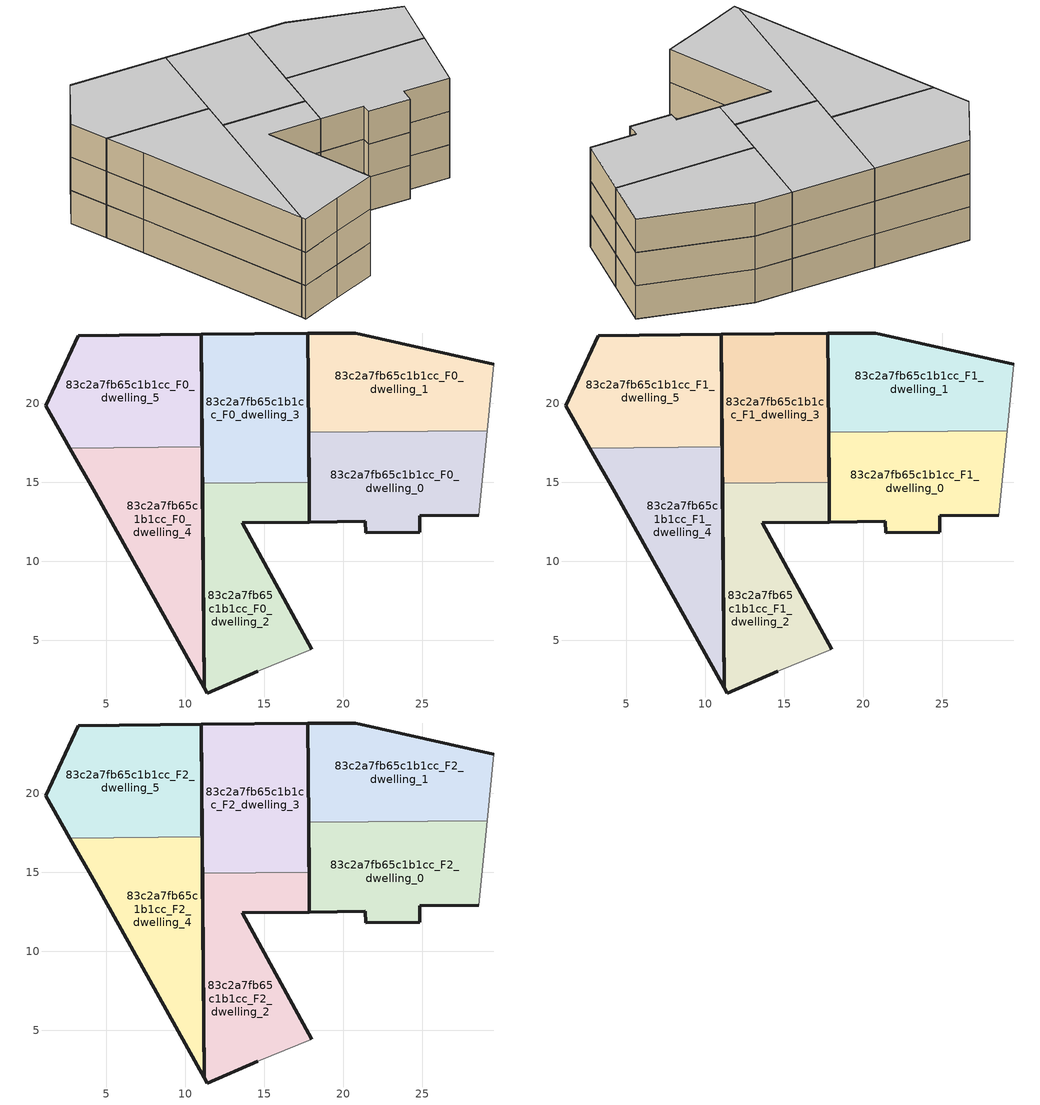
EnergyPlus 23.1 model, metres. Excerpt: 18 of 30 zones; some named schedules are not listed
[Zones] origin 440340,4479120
83c2a7fb65c1b1cc_F0_dwelling_0
 floor ground (EU_floor_Construction): 28.56,12.92 29.1,18.28 17.8,18.17 17.85,12.49 21.39,12.54 21.43,11.82 24.82,11.84 24.82,12.88 z0
 wall outside (EU_wall_Construction): 28.56,12.92 24.82,12.88 24.82,11.84 21.43,11.82 21.39,12.54 17.85,12.49 17.8,18.17 z0:3
 wall to 83c2a7fb65c1b1cc_F0_dwelling_1 (EU_wall_Construction): 17.8,18.17 29.1,18.28 z0:3
 wall adiabatic (EU_wall_Construction): 29.1,18.28 28.56,12.92 z0:3
83c2a7fb65c1b1cc_F0_dwelling_1
 floor ground (EU_floor_Construction): 29.1,18.28 29.52,22.47 20.77,24.45 17.74,24.42 17.8,18.17 z0
 wall outside (EU_wall_Construction): 17.8,18.17 17.74,24.42 20.77,24.45 29.52,22.47 z0:3
 wall adiabatic (EU_wall_Construction): 29.52,22.47 29.1,18.28 z0:3
83c2a7fb65c1b1cc_F0_dwelling_2
 floor ground (EU_floor_Construction): 18,4.45 13.59,12.43 17.85,12.49 17.83,14.99 11.09,14.93 11.21,1.99 11.39,1.67 14.59,3.05 z0
 wall outside (EU_wall_Construction): 17.83,14.99 17.85,12.49 13.59,12.43 18,4.45 / 14.59,3.05 11.39,1.67 11.21,1.99 11.09,14.93 z0:3
 wall to 83c2a7fb65c1b1cc_F0_dwelling_3 (EU_wall_Construction): 11.09,14.93 17.83,14.99 z0:3
 wall adiabatic (EU_wall_Construction): 18,4.45 14.59,3.05 z0:3
83c2a7fb65c1b1cc_F0_dwelling_3
 floor ground (EU_floor_Construction): 17.83,14.99 17.74,24.42 10.99,24.36 11.09,14.93 z0
 wall outside (EU_wall_Construction): 11.09,14.93 10.99,24.36 17.74,24.42 17.83,14.99 z0:3
83c2a7fb65c1b1cc_F0_dwelling_4
 floor ground (EU_floor_Construction): 11.21,1.99 11.06,17.24 2.7,17.16 4.31,14.34 z0
 wall outside (EU_wall_Construction): 11.06,17.24 11.21,1.99 4.31,14.34 2.7,17.16 z0:3
 wall to 83c2a7fb65c1b1cc_F0_dwelling_5 (EU_wall_Construction): 2.7,17.16 11.06,17.24 z0:3
83c2a7fb65c1b1cc_F0_dwelling_5
 floor ground (EU_floor_Construction): 11.06,17.24 10.99,24.36 3.23,24.29 1.16,19.86 2.7,17.16 z0
 wall outside (EU_wall_Construction): 2.7,17.16 1.16,19.86 3.23,24.29 10.99,24.36 11.06,17.24 z0:3
83c2a7fb65c1b1cc_F1_dwelling_0
 floor to 83c2a7fb65c1b1cc_F0_dwelling_0 (EU_floor_Construction): 28.56,12.92 29.1,18.28 17.8,18.17 17.85,12.49 21.39,12.54 21.43,11.82 24.82,11.84 24.82,12.88 z3
 wall outside (EU_wall_Construction): 28.56,12.92 24.82,12.88 24.82,11.84 21.43,11.82 21.39,12.54 17.85,12.49 17.8,18.17 z3:6
 wall to 83c2a7fb65c1b1cc_F1_dwelling_1 (EU_wall_Construction): 17.8,18.17 29.1,18.28 z3:6
 wall adiabatic (EU_wall_Construction): 29.1,18.28 28.56,12.92 z3:6
83c2a7fb65c1b1cc_F1_dwelling_1
 floor to 83c2a7fb65c1b1cc_F0_dwelling_1 (EU_floor_Construction): 29.1,18.28 29.52,22.47 20.77,24.45 17.74,24.42 17.8,18.17 z3
 wall outside (EU_wall_Construction): 17.8,18.17 17.74,24.42 20.77,24.45 29.52,22.47 z3:6
 wall adiabatic (EU_wall_Construction): 29.52,22.47 29.1,18.28 z3:6
83c2a7fb65c1b1cc_F1_dwelling_2
 floor to 83c2a7fb65c1b1cc_F0_dwelling_2 (EU_floor_Construction): 18,4.45 13.59,12.43 17.85,12.49 17.83,14.99 11.09,14.93 11.21,1.99 11.39,1.67 14.59,3.05 z3
 wall outside (EU_wall_Construction): 17.83,14.99 17.85,12.49 13.59,12.43 18,4.45 / 14.59,3.05 11.39,1.67 11.21,1.99 11.09,14.93 z3:6
 wall to 83c2a7fb65c1b1cc_F1_dwelling_3 (EU_wall_Construction): 11.09,14.93 17.83,14.99 z3:6
 wall adiabatic (EU_wall_Construction): 18,4.45 14.59,3.05 z3:6
83c2a7fb65c1b1cc_F1_dwelling_3
 floor to 83c2a7fb65c1b1cc_F0_dwelling_3 (EU_floor_Construction): 17.83,14.99 17.74,24.42 10.99,24.36 11.09,14.93 z3
 wall outside (EU_wall_Construction): 11.09,14.93 10.99,24.36 17.74,24.42 17.83,14.99 z3:6
83c2a7fb65c1b1cc_F1_dwelling_4
 floor to 83c2a7fb65c1b1cc_F0_dwelling_4 (EU_floor_Construction): 11.21,1.99 11.06,17.24 2.7,17.16 4.31,14.34 z3
 wall outside (EU_wall_Construction): 11.06,17.24 11.21,1.99 4.31,14.34 2.7,17.16 z3:6
 wall to 83c2a7fb65c1b1cc_F1_dwelling_5 (EU_wall_Construction): 2.7,17.16 11.06,17.24 z3:6
83c2a7fb65c1b1cc_F1_dwelling_5
 floor to 83c2a7fb65c1b1cc_F0_dwelling_5 (EU_floor_Construction): 11.06,17.24 10.99,24.36 3.23,24.29 1.16,19.86 2.7,17.16 z3
 wall outside (EU_wall_Construction): 2.7,17.16 1.16,19.86 3.23,24.29 10.99,24.36 11.06,17.24 z3:6
83c2a7fb65c1b1cc_F2_dwelling_0
 floor to 83c2a7fb65c1b1cc_F1_dwelling_0 (EU_floor_Construction): 28.56,12.92 29.1,18.28 17.8,18.17 17.85,12.49 21.39,12.54 21.43,11.82 24.82,11.84 24.82,12.88 z6
 wall outside (EU_wall_Construction): 28.56,12.92 24.82,12.88 24.82,11.84 21.43,11.82 21.39,12.54 17.85,12.49 17.8,18.17 z6:9
 wall to 83c2a7fb65c1b1cc_F2_dwelling_1 (EU_wall_Construction): 17.8,18.17 29.1,18.28 z6:9
 wall adiabatic (EU_wall_Construction): 29.1,18.28 28.56,12.92 z6:9
 ceiling to 83c2a7fb65c1b1cc_F3_dwelling_0 (EU_floor_Construction): 29.1,18.28 28.56,12.92 24.82,12.88 24.82,11.84 21.43,11.82 21.39,12.54 17.85,12.49 17.8,18.17 z9
83c2a7fb65c1b1cc_F2_dwelling_1
 floor to 83c2a7fb65c1b1cc_F1_dwelling_1 (EU_floor_Construction): 29.1,18.28 29.52,22.47 20.77,24.45 17.74,24.42 17.8,18.17 z6
 wall outside (EU_wall_Construction): 17.8,18.17 17.74,24.42 20.77,24.45 29.52,22.47 z6:9
 wall adiabatic (EU_wall_Construction): 29.52,22.47 29.1,18.28 z6:9
 ceiling to 83c2a7fb65c1b1cc_F3_dwelling_1 (EU_floor_Construction): 29.52,22.47 29.1,18.28 17.8,18.17 17.74,24.42 20.77,24.45 z9
83c2a7fb65c1b1cc_F2_dwelling_2
 floor to 83c2a7fb65c1b1cc_F1_dwelling_2 (EU_floor_Construction): 18,4.45 13.59,12.43 17.85,12.49 17.83,14.99 11.09,14.93 11.21,1.99 11.39,1.67 14.59,3.05 z6
 wall outside (EU_wall_Construction): 17.83,14.99 17.85,12.49 13.59,12.43 18,4.45 / 14.59,3.05 11.39,1.67 11.21,1.99 11.09,14.93 z6:9
 wall to 83c2a7fb65c1b1cc_F2_dwelling_3 (EU_wall_Construction): 11.09,14.93 17.83,14.99 z6:9
 wall adiabatic (EU_wall_Construction): 18,4.45 14.59,3.05 z6:9
 ceiling to 83c2a7fb65c1b1cc_F3_dwelling_2 (EU_floor_Construction): 17.83,14.99 17.85,12.49 13.59,12.43 18,4.45 14.59,3.05 11.39,1.67 11.21,1.99 11.09,14.93 z9
83c2a7fb65c1b1cc_F2_dwelling_3
 floor to 83c2a7fb65c1b1cc_F1_dwelling_3 (EU_floor_Construction): 17.83,14.99 17.74,24.42 10.99,24.36 11.09,14.93 z6
 wall outside (EU_wall_Construction): 11.09,14.93 10.99,24.36 17.74,24.42 17.83,14.99 z6:9
 ceiling to 83c2a7fb65c1b1cc_F3_dwelling_3 (EU_floor_Construction): 17.74,24.42 17.83,14.99 11.09,14.93 10.99,24.36 z9
83c2a7fb65c1b1cc_F2_dwelling_4
 floor to 83c2a7fb65c1b1cc_F1_dwelling_4 (EU_floor_Construction): 11.21,1.99 11.06,17.24 2.7,17.16 4.31,14.34 z6
 wall outside (EU_wall_Construction): 11.06,17.24 11.21,1.99 4.31,14.34 2.7,17.16 z6:9
 wall to 83c2a7fb65c1b1cc_F2_dwelling_5 (EU_wall_Construction): 2.7,17.16 11.06,17.24 z6:9
 ceiling to 83c2a7fb65c1b1cc_F3_dwelling_4 (EU_floor_Construction): 11.06,17.24 11.21,1.99 4.31,14.34 2.7,17.16 z9
83c2a7fb65c1b1cc_F2_dwelling_5
 floor to 83c2a7fb65c1b1cc_F1_dwelling_5 (EU_floor_Construction): 11.06,17.24 10.99,24.36 3.23,24.29 1.16,19.86 2.7,17.16 z6
 wall outside (EU_wall_Construction): 2.7,17.16 1.16,19.86 3.23,24.29 10.99,24.36 11.06,17.24 z6:9
 ceiling to 83c2a7fb65c1b1cc_F3_dwelling_5 (EU_floor_Construction): 10.99,24.36 11.06,17.24 2.7,17.16 1.16,19.86 3.23,24.29 z9
[Building]
EU S2 Campaign: North Axis=0; Terrain=City; Solar Distribution=FullExterior
[Site:Location]
Madrid: Latitude=40.5; Longitude=-3.5; Time Zone=1; Elevation=609
[SizingPeriod:WeatherFileDays]
AnnualSizingPeriod: Begin Month=1; Begin Day of Month=1; End Month=12; End Day of Month=31; Day of Week for Start Day=Monday; Use Weather File Daylight Saving Period=No; Use Weather File Rain and Snow Indicators=No
[MATERIAL]
EU_InternalMass_Material: Roughness=MediumRough; Thickness=0.1; Conductivity=1; Density=1800; Specific Heat=900; Thermal Absorptance=0.9; Solar Absorptance=0.7; Visible Absorptance=0.7
[MATERIAL:NOMASS] Roughness=MediumRough; Thermal Absorptance=0.9; Solar Absorptance=0.7; Visible Absorptance=0.7
Name | Thermal Resistance
EU_wall_NoMass | 1.60022
EU_floor_NoMass | 0.470652
[CONSTRUCTION]
EU_wall_Construction: EU_wall_NoMass
EU_floor_Construction: EU_floor_NoMass
EU_InternalMass_Construction: EU_InternalMass_Material
[ZONE] Type=1; Multiplier=1; Ceiling Height=autocalculate; Floor Area=autocalculate; Part of Total Floor Area=Yes
Name | Volume
83c2a7fb65c1b1cc_F0_dwelling_0; 83c2a7fb65c1b1cc_F1_dwelling_0; 83c2a7fb65c1b1cc_F2_dwelling_0 | 190.786
83c2a7fb65c1b1cc_F0_dwelling_1; 83c2a7fb65c1b1cc_F1_dwelling_1; 83c2a7fb65c1b1cc_F2_dwelling_1 | 190.815
83c2a7fb65c1b1cc_F0_dwelling_2; 83c2a7fb65c1b1cc_F1_dwelling_2; 83c2a7fb65c1b1cc_F2_dwelling_2 | 190.829
83c2a7fb65c1b1cc_F0_dwelling_3; 83c2a7fb65c1b1cc_F1_dwelling_3; 83c2a7fb65c1b1cc_F2_dwelling_3 | 190.798
83c2a7fb65c1b1cc_F0_dwelling_4; 83c2a7fb65c1b1cc_F1_dwelling_4; 83c2a7fb65c1b1cc_F2_dwelling_4 | 190.818
83c2a7fb65c1b1cc_F0_dwelling_5; 83c2a7fb65c1b1cc_F1_dwelling_5; 83c2a7fb65c1b1cc_F2_dwelling_5 | 190.824
[INTERNALMASS] Construction=EU_InternalMass_Construction
Name | Zone or ZoneList | Surface Area
83c2a7fb65c1b1cc_F0_dwelling_0_EU_InternalMass | 83c2a7fb65c1b1cc_F0_dwelling_0 | 63.5955
83c2a7fb65c1b1cc_F0_dwelling_1_EU_InternalMass | 83c2a7fb65c1b1cc_F0_dwelling_1 | 63.6049
83c2a7fb65c1b1cc_F0_dwelling_2_EU_InternalMass | 83c2a7fb65c1b1cc_F0_dwelling_2 | 63.609
83c2a7fb65c1b1cc_F0_dwelling_3_EU_InternalMass | 83c2a7fb65c1b1cc_F0_dwelling_3 | 63.5995
83c2a7fb65c1b1cc_F0_dwelling_4_EU_InternalMass | 83c2a7fb65c1b1cc_F0_dwelling_4 | 63.606
83c2a7fb65c1b1cc_F0_dwelling_5_EU_InternalMass | 83c2a7fb65c1b1cc_F0_dwelling_5 | 63.608
83c2a7fb65c1b1cc_F1_dwelling_0_EU_InternalMass | 83c2a7fb65c1b1cc_F1_dwelling_0 | 63.5955
83c2a7fb65c1b1cc_F1_dwelling_1_EU_InternalMass | 83c2a7fb65c1b1cc_F1_dwelling_1 | 63.6049
83c2a7fb65c1b1cc_F1_dwelling_2_EU_InternalMass | 83c2a7fb65c1b1cc_F1_dwelling_2 | 63.609
83c2a7fb65c1b1cc_F1_dwelling_3_EU_InternalMass | 83c2a7fb65c1b1cc_F1_dwelling_3 | 63.5995
83c2a7fb65c1b1cc_F1_dwelling_4_EU_InternalMass | 83c2a7fb65c1b1cc_F1_dwelling_4 | 63.606
83c2a7fb65c1b1cc_F1_dwelling_5_EU_InternalMass | 83c2a7fb65c1b1cc_F1_dwelling_5 | 63.608
83c2a7fb65c1b1cc_F2_dwelling_0_EU_InternalMass | 83c2a7fb65c1b1cc_F2_dwelling_0 | 63.5955
83c2a7fb65c1b1cc_F2_dwelling_1_EU_InternalMass | 83c2a7fb65c1b1cc_F2_dwelling_1 | 63.6049
83c2a7fb65c1b1cc_F2_dwelling_2_EU_InternalMass | 83c2a7fb65c1b1cc_F2_dwelling_2 | 63.609
83c2a7fb65c1b1cc_F2_dwelling_3_EU_InternalMass | 83c2a7fb65c1b1cc_F2_dwelling_3 | 63.5995
83c2a7fb65c1b1cc_F2_dwelling_4_EU_InternalMass | 83c2a7fb65c1b1cc_F2_dwelling_4 | 63.606
83c2a7fb65c1b1cc_F2_dwelling_5_EU_InternalMass | 83c2a7fb65c1b1cc_F2_dwelling_5 | 63.608
[OTHEREQUIPMENT] Fuel Type=Electricity; Design Level Calculation Method=Watts/Area; Power per Zone Floor Area=1; Fraction Latent=0; Fraction Radiant=0; Fraction Lost=0; Carbon Dioxide Generation Rate=0; EndUse Subcategory=EU_Step8_InternalGains
Name | Zone or ZoneList or Space or SpaceList | Schedule
EU_Step8_InternalGain_83c2a7fb65c1b1cc_F0_dwelling_0_f000 | 83c2a7fb65c1b1cc_F0_dwelling_0 | EU_Step8_GainSchedule_83c2a7fb65c1b1cc_F0_dwelling_0_f000
EU_Step8_InternalGain_83c2a7fb65c1b1cc_F0_dwelling_1_f000 | 83c2a7fb65c1b1cc_F0_dwelling_1 | EU_Step8_GainSchedule_83c2a7fb65c1b1cc_F0_dwelling_1_f000
EU_Step8_InternalGain_83c2a7fb65c1b1cc_F0_dwelling_2_f000 | 83c2a7fb65c1b1cc_F0_dwelling_2 | EU_Step8_GainSchedule_83c2a7fb65c1b1cc_F0_dwelling_2_f000
EU_Step8_InternalGain_83c2a7fb65c1b1cc_F0_dwelling_3_f000 | 83c2a7fb65c1b1cc_F0_dwelling_3 | EU_Step8_GainSchedule_83c2a7fb65c1b1cc_F0_dwelling_3_f000
EU_Step8_InternalGain_83c2a7fb65c1b1cc_F0_dwelling_4_f000 | 83c2a7fb65c1b1cc_F0_dwelling_4 | EU_Step8_GainSchedule_83c2a7fb65c1b1cc_F0_dwelling_4_f000
EU_Step8_InternalGain_83c2a7fb65c1b1cc_F0_dwelling_5_f000 | 83c2a7fb65c1b1cc_F0_dwelling_5 | EU_Step8_GainSchedule_83c2a7fb65c1b1cc_F0_dwelling_5_f000
EU_Step8_InternalGain_83c2a7fb65c1b1cc_F1_dwelling_0_f000 | 83c2a7fb65c1b1cc_F1_dwelling_0 | EU_Step8_GainSchedule_83c2a7fb65c1b1cc_F1_dwelling_0_f000
EU_Step8_InternalGain_83c2a7fb65c1b1cc_F1_dwelling_1_f000 | 83c2a7fb65c1b1cc_F1_dwelling_1 | EU_Step8_GainSchedule_83c2a7fb65c1b1cc_F1_dwelling_1_f000
EU_Step8_InternalGain_83c2a7fb65c1b1cc_F1_dwelling_2_f000 | 83c2a7fb65c1b1cc_F1_dwelling_2 | EU_Step8_GainSchedule_83c2a7fb65c1b1cc_F1_dwelling_2_f000
EU_Step8_InternalGain_83c2a7fb65c1b1cc_F1_dwelling_3_f000 | 83c2a7fb65c1b1cc_F1_dwelling_3 | EU_Step8_GainSchedule_83c2a7fb65c1b1cc_F1_dwelling_3_f000
EU_Step8_InternalGain_83c2a7fb65c1b1cc_F1_dwelling_4_f000 | 83c2a7fb65c1b1cc_F1_dwelling_4 | EU_Step8_GainSchedule_83c2a7fb65c1b1cc_F1_dwelling_4_f000
EU_Step8_InternalGain_83c2a7fb65c1b1cc_F1_dwelling_5_f000 | 83c2a7fb65c1b1cc_F1_dwelling_5 | EU_Step8_GainSchedule_83c2a7fb65c1b1cc_F1_dwelling_5_f000
EU_Step8_InternalGain_83c2a7fb65c1b1cc_F2_dwelling_0_f000 | 83c2a7fb65c1b1cc_F2_dwelling_0 | EU_Step8_GainSchedule_83c2a7fb65c1b1cc_F2_dwelling_0_f000
EU_Step8_InternalGain_83c2a7fb65c1b1cc_F2_dwelling_1_f000 | 83c2a7fb65c1b1cc_F2_dwelling_1 | EU_Step8_GainSchedule_83c2a7fb65c1b1cc_F2_dwelling_1_f000
EU_Step8_InternalGain_83c2a7fb65c1b1cc_F2_dwelling_2_f000 | 83c2a7fb65c1b1cc_F2_dwelling_2 | EU_Step8_GainSchedule_83c2a7fb65c1b1cc_F2_dwelling_2_f000
EU_Step8_InternalGain_83c2a7fb65c1b1cc_F2_dwelling_3_f000 | 83c2a7fb65c1b1cc_F2_dwelling_3 | EU_Step8_GainSchedule_83c2a7fb65c1b1cc_F2_dwelling_3_f000
EU_Step8_InternalGain_83c2a7fb65c1b1cc_F2_dwelling_4_f000 | 83c2a7fb65c1b1cc_F2_dwelling_4 | EU_Step8_GainSchedule_83c2a7fb65c1b1cc_F2_dwelling_4_f000
EU_Step8_InternalGain_83c2a7fb65c1b1cc_F2_dwelling_5_f000 | 83c2a7fb65c1b1cc_F2_dwelling_5 | EU_Step8_GainSchedule_83c2a7fb65c1b1cc_F2_dwelling_5_f000
[ZONEVENTILATION:DESIGNFLOWRATE] Schedule=EU_AlwaysOn; Design Flow Rate Calculation Method=AirChanges/Hour; Air Changes per Hour=0.480704; Ventilation Type=Natural; Fan Pressure Rise=0; Fan Total Efficiency=1; Constant Term Coefficient=1; Temperature Term Coefficient=0; Velocity Term Coefficient=0; Velocity Squared Term Coefficient=0; Minimum Indoor Temperature=-100; Maximum Indoor Temperature=100; Delta Temperature=-100; Minimum Outdoor Temperature=-100; Maximum Outdoor Temperature=100; Maximum Wind Speed=40
Name | Zone or ZoneList or Space or SpaceList
EU_ConstantAir_83c2a7fb65c1b1cc_F0_dwelling_0 | 83c2a7fb65c1b1cc_F0_dwelling_0
EU_ConstantAir_83c2a7fb65c1b1cc_F0_dwelling_1 | 83c2a7fb65c1b1cc_F0_dwelling_1
EU_ConstantAir_83c2a7fb65c1b1cc_F0_dwelling_2 | 83c2a7fb65c1b1cc_F0_dwelling_2
EU_ConstantAir_83c2a7fb65c1b1cc_F0_dwelling_3 | 83c2a7fb65c1b1cc_F0_dwelling_3
EU_ConstantAir_83c2a7fb65c1b1cc_F0_dwelling_4 | 83c2a7fb65c1b1cc_F0_dwelling_4
EU_ConstantAir_83c2a7fb65c1b1cc_F0_dwelling_5 | 83c2a7fb65c1b1cc_F0_dwelling_5
EU_ConstantAir_83c2a7fb65c1b1cc_F1_dwelling_0 | 83c2a7fb65c1b1cc_F1_dwelling_0
EU_ConstantAir_83c2a7fb65c1b1cc_F1_dwelling_1 | 83c2a7fb65c1b1cc_F1_dwelling_1
EU_ConstantAir_83c2a7fb65c1b1cc_F1_dwelling_2 | 83c2a7fb65c1b1cc_F1_dwelling_2
EU_ConstantAir_83c2a7fb65c1b1cc_F1_dwelling_3 | 83c2a7fb65c1b1cc_F1_dwelling_3
EU_ConstantAir_83c2a7fb65c1b1cc_F1_dwelling_4 | 83c2a7fb65c1b1cc_F1_dwelling_4
EU_ConstantAir_83c2a7fb65c1b1cc_F1_dwelling_5 | 83c2a7fb65c1b1cc_F1_dwelling_5
EU_ConstantAir_83c2a7fb65c1b1cc_F2_dwelling_0 | 83c2a7fb65c1b1cc_F2_dwelling_0
EU_ConstantAir_83c2a7fb65c1b1cc_F2_dwelling_1 | 83c2a7fb65c1b1cc_F2_dwelling_1
EU_ConstantAir_83c2a7fb65c1b1cc_F2_dwelling_2 | 83c2a7fb65c1b1cc_F2_dwelling_2
EU_ConstantAir_83c2a7fb65c1b1cc_F2_dwelling_3 | 83c2a7fb65c1b1cc_F2_dwelling_3
EU_ConstantAir_83c2a7fb65c1b1cc_F2_dwelling_4 | 83c2a7fb65c1b1cc_F2_dwelling_4
EU_ConstantAir_83c2a7fb65c1b1cc_F2_dwelling_5 | 83c2a7fb65c1b1cc_F2_dwelling_5
[HVACTEMPLATE:THERMOSTAT] Constant Heating Setpoint=20; Constant Cooling Setpoint=50
EU_HeatOnly_83c2a7fb65c1b1cc_F0_dwelling_0; EU_HeatOnly_83c2a7fb65c1b1cc_F0_dwelling_1; EU_HeatOnly_83c2a7fb65c1b1cc_F0_dwelling_2; EU_HeatOnly_83c2a7fb65c1b1cc_F0_dwelling_3; EU_HeatOnly_83c2a7fb65c1b1cc_F0_dwelling_4; EU_HeatOnly_83c2a7fb65c1b1cc_F0_dwelling_5; EU_HeatOnly_83c2a7fb65c1b1cc_F1_dwelling_0; EU_HeatOnly_83c2a7fb65c1b1cc_F1_dwelling_1; EU_HeatOnly_83c2a7fb65c1b1cc_F1_dwelling_2; EU_HeatOnly_83c2a7fb65c1b1cc_F1_dwelling_3; EU_HeatOnly_83c2a7fb65c1b1cc_F1_dwelling_4; EU_HeatOnly_83c2a7fb65c1b1cc_F1_dwelling_5; EU_HeatOnly_83c2a7fb65c1b1cc_F2_dwelling_0; EU_HeatOnly_83c2a7fb65c1b1cc_F2_dwelling_1; EU_HeatOnly_83c2a7fb65c1b1cc_F2_dwelling_2; EU_HeatOnly_83c2a7fb65c1b1cc_F2_dwelling_3; EU_HeatOnly_83c2a7fb65c1b1cc_F2_dwelling_4; EU_HeatOnly_83c2a7fb65c1b1cc_F2_dwelling_5; EU_HeatOnly_83c2a7fb65c1b1cc_F3_dwelling_0; EU_HeatOnly_83c2a7fb65c1b1cc_F3_dwelling_1; EU_HeatOnly_83c2a7fb65c1b1cc_F3_dwelling_2; EU_HeatOnly_83c2a7fb65c1b1cc_F3_dwelling_3; EU_HeatOnly_83c2a7fb65c1b1cc_F3_dwelling_4; EU_HeatOnly_83c2a7fb65c1b1cc_F3_dwelling_5; EU_HeatOnly_83c2a7fb65c1b1cc_F4_dwelling_0; EU_HeatOnly_83c2a7fb65c1b1cc_F4_dwelling_1; EU_HeatOnly_83c2a7fb65c1b1cc_F4_dwelling_2; EU_HeatOnly_83c2a7fb65c1b1cc_F4_dwelling_3; EU_HeatOnly_83c2a7fb65c1b1cc_F4_dwelling_4; EU_HeatOnly_83c2a7fb65c1b1cc_F4_dwelling_5
